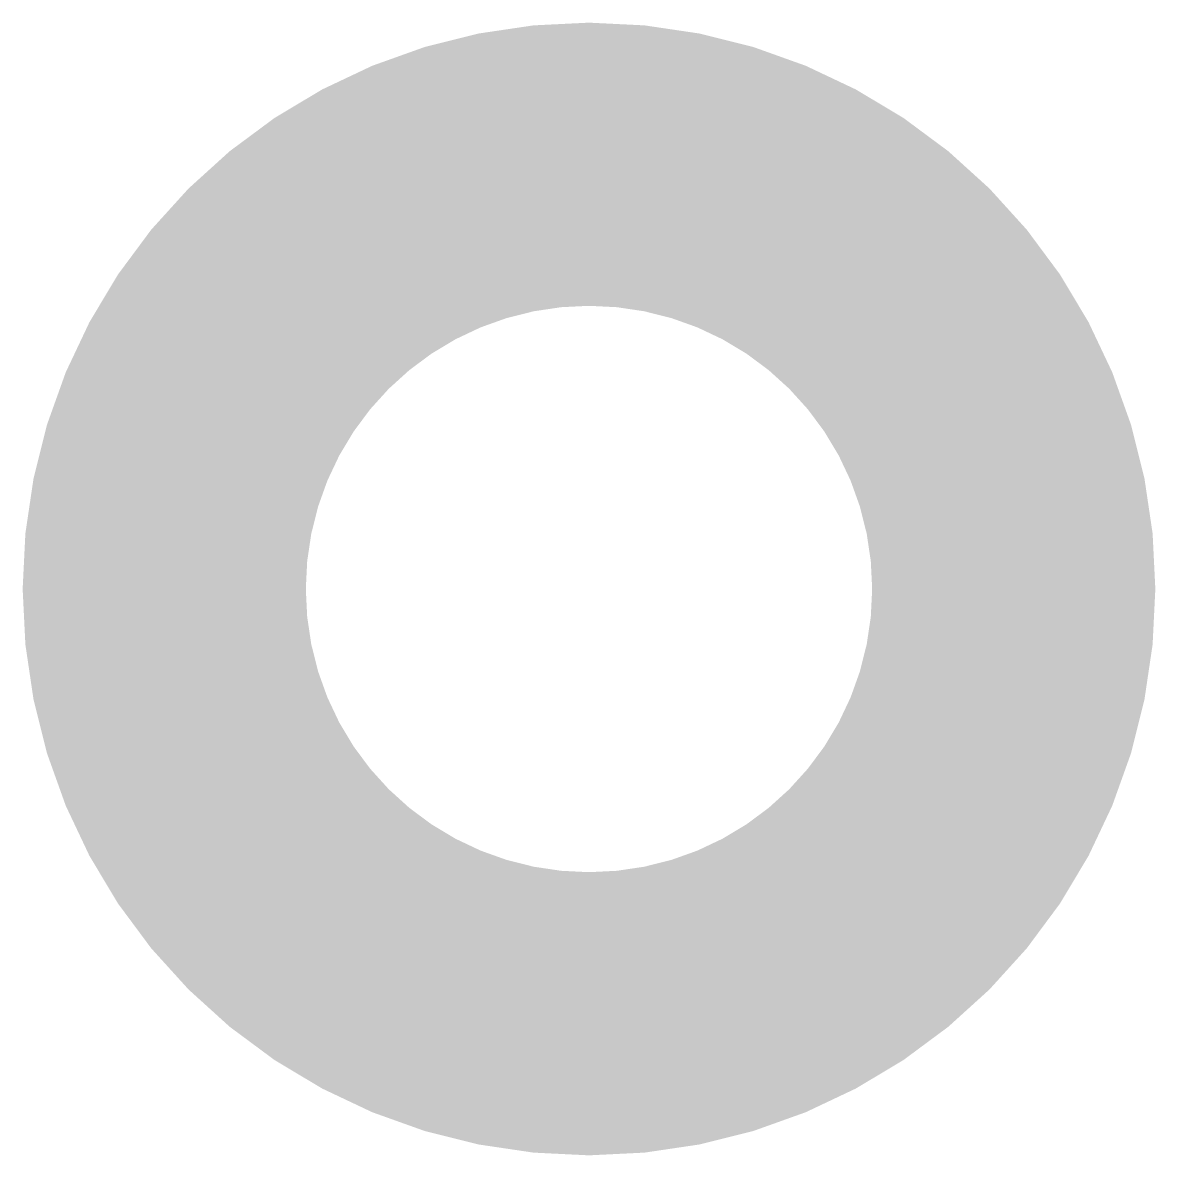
# Model space of a CAD drawing. Extents: x 40 to 60, y 40 to 60.
import ezdxf

# ---------------------------------------------------------------- set-up
doc = ezdxf.new("R2010")
doc.units = 0
doc.layers.get('0').update_dxf_attribs({"linetype": 'CONTINUOUS'})

msp = doc.modelspace()

# ---------------------------------------------------------------- linework, layer by layer
at = {"const_width": 5}
msp.add_lwpolyline([(42.5, 50, 1), (57.5, 50, 1)], format="xyb", close=True, dxfattribs=at)

doc.saveas('drawing.dxf')
